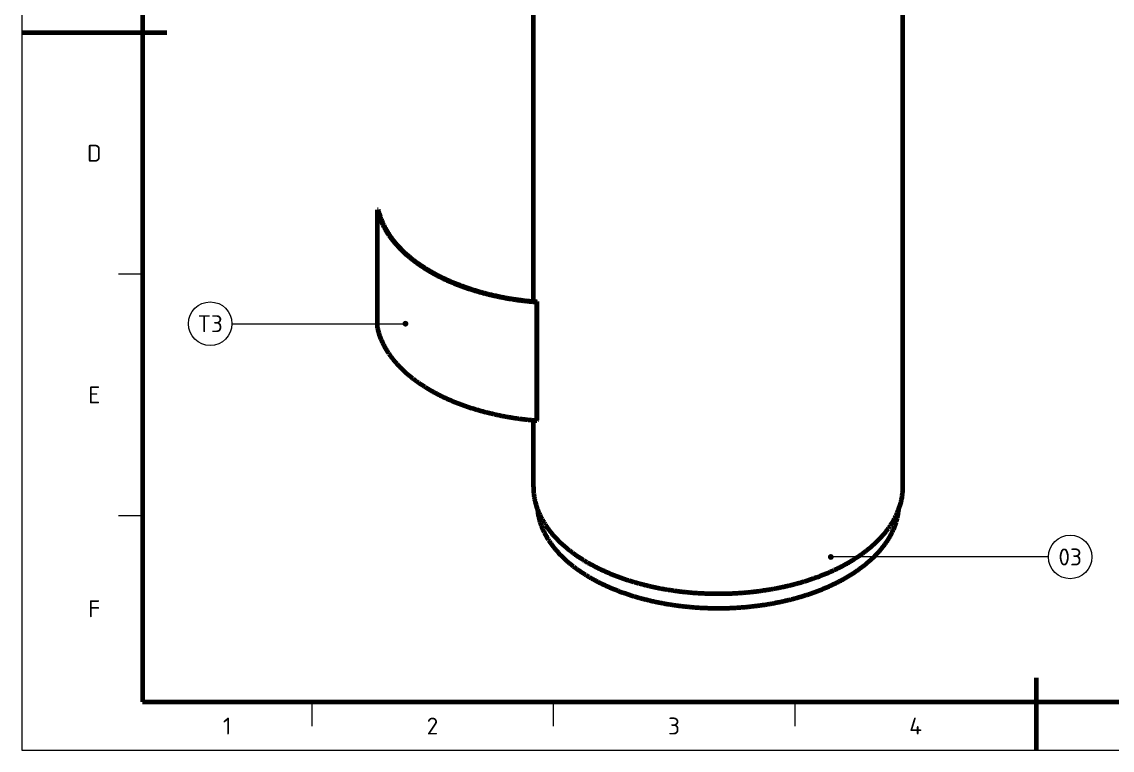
# Model space of a CAD drawing. Header units: millimetres. Extents: x 0 to 420, y 0 to 297.
# Drawn here: x 0 to 225.7, y 0 to 150.7 of the extents above; entities that cross this region are included whole.
import ezdxf
from ezdxf.enums import TextEntityAlignment as Align

# ---------------------------------------------------------------- set-up
doc = ezdxf.new("R2010")
doc.units = ezdxf.units.MM
for name, color, linetype, lineweight in [('01-VISIBLE', 7, 'CONTINUOUS', 70), ('06-TEXTO', 7, 'CONTINUOUS', 25), ('07-RECUADRO', 7, 'CONTINUOUS', 70), ('08-FINA', 5, 'CONTINUOUS', 18)]:
    doc.layers.add(name, color=color, linetype=linetype, lineweight=lineweight)
doc.styles.add('ISO3098', font='isocpeur.ttf')

msp = doc.modelspace()

# ---------------------------------------------------------------- hatches: boundary and pattern name
at = {"layer": '08-FINA'}
h = msp.add_hatch(color=7, dxfattribs=at)
h.dxf.hatch_style = 1
edge = h.paths.add_edge_path()
edge.add_arc((79.41, 88.23), 0.6, 0, 360)
h = msp.add_hatch(color=7, dxfattribs=at)
h.dxf.hatch_style = 1
edge = h.paths.add_edge_path()
edge.add_arc((167.46, 39.97), 0.6, 0, 360)

# ---------------------------------------------------------------- linework, layer by layer
at = {"layer": '01-VISIBLE'}
for p, q in [((105.89, 92.85), (105.89, 183.59)), ((182.39, 54.47), (182.39, 183.59)), ((73.76, 111.78), (73.61, 111.77)), ((73.61, 87.27), (73.61, 111.77)), ((106.65, 92.79), (106.63, 92.7)), ((106.63, 68.21), (106.63, 92.7)), ((106.65, 68.29), (106.65, 92.79)), ((105.89, 54.47), (105.89, 68.27)), ((106.65, 68.29), (106.63, 68.21))]:
    msp.add_line(p, q, dxfattribs=at)
for points in [[(73.61, 111.77), (73.66, 111.57), (73.71, 111.38), (73.76, 111.18), (73.82, 110.99), (73.87, 110.8), (73.93, 110.61), (74, 110.42), (74.06, 110.23), (74.13, 110.04), (74.2, 109.85), (74.27, 109.67), (74.35, 109.48), (74.43, 109.3), (74.51, 109.11), (74.59, 108.93), (74.68, 108.75), (74.77, 108.57), (74.86, 108.39), (74.95, 108.22), (75.04, 108.04), (75.14, 107.86), (75.24, 107.69), (75.34, 107.52), (75.44, 107.34), (75.55, 107.17), (75.65, 107), (75.76, 106.84), (75.87, 106.67), (75.99, 106.5), (76.1, 106.34), (76.22, 106.18), (76.33, 106.01), (76.45, 105.85), (76.57, 105.69), (76.7, 105.54), (76.82, 105.38), (76.95, 105.22), (77.07, 105.07), (77.2, 104.92), (77.33, 104.76), (77.47, 104.61), (77.6, 104.46), (77.73, 104.32), (77.87, 104.17), (78.01, 104.02), (78.15, 103.88), (78.28, 103.74), (78.43, 103.59), (78.57, 103.45), (78.71, 103.31), (78.86, 103.17), (79, 103.04), (79.15, 102.9), (79.3, 102.77), (79.44, 102.63), (79.59, 102.5), (79.75, 102.37), (79.9, 102.24), (80.05, 102.11), (80.2, 101.98), (80.36, 101.85), (80.51, 101.73), (80.67, 101.6), (80.83, 101.48), (80.99, 101.36), (81.15, 101.23), (81.31, 101.11), (81.47, 101), (81.63, 100.88), (81.79, 100.76), (81.95, 100.64), (82.12, 100.53), (82.28, 100.42), (82.45, 100.3), (82.61, 100.19), (82.78, 100.08), (82.95, 99.97), (83.12, 99.86), (83.29, 99.75), (83.46, 99.65), (83.63, 99.54), (83.8, 99.44), (83.97, 99.33), (84.14, 99.23), (84.31, 99.13), (84.48, 99.03), (84.66, 98.93), (84.83, 98.83), (85.01, 98.73), (85.18, 98.63), (85.36, 98.54), (85.53, 98.44), (85.71, 98.35), (85.89, 98.25), (86.06, 98.16), (86.24, 98.07), (86.42, 97.98), (86.6, 97.89), (86.78, 97.8), (86.96, 97.71), (87.14, 97.63), (87.32, 97.54), (87.5, 97.46), (87.68, 97.37), (87.86, 97.29), (88.05, 97.2), (88.23, 97.12), (88.41, 97.04), (88.6, 96.96), (88.78, 96.88), (88.96, 96.8), (89.15, 96.73), (89.33, 96.65), (89.52, 96.57), (89.7, 96.5), (89.89, 96.42), (90.08, 96.35), (90.26, 96.28), (90.45, 96.21), (90.64, 96.13), (90.82, 96.06), (91.01, 95.99), (91.2, 95.93), (91.39, 95.86), (91.58, 95.79), (91.77, 95.72), (91.95, 95.66), (92.14, 95.59), (92.33, 95.53), (92.52, 95.46), (92.71, 95.4), (92.9, 95.34), (93.09, 95.28), (93.29, 95.22), (93.48, 95.16), (93.67, 95.1), (93.86, 95.04), (94.05, 94.98), (94.24, 94.93), (94.43, 94.87), (94.63, 94.81), (94.82, 94.76), (95.01, 94.71), (95.21, 94.65), (95.4, 94.6), (95.59, 94.55), (95.79, 94.5), (95.98, 94.45), (96.17, 94.4), (96.37, 94.35), (96.56, 94.3), (96.76, 94.25), (96.95, 94.2), (97.15, 94.16), (97.34, 94.11), (97.54, 94.07), (97.73, 94.02), (97.93, 93.98), (98.12, 93.94), (98.32, 93.89), (98.51, 93.85), (98.71, 93.81), (98.91, 93.77), (99.1, 93.73), (99.3, 93.69), (99.49, 93.65), (99.69, 93.62), (99.89, 93.58), (100.08, 93.54), (100.28, 93.51), (100.48, 93.47), (100.68, 93.44), (100.87, 93.4), (101.07, 93.37), (101.27, 93.34), (101.47, 93.31), (101.66, 93.28), (101.86, 93.25), (102.06, 93.22), (102.26, 93.19), (102.46, 93.16), (102.65, 93.13), (102.85, 93.1), (103.05, 93.08), (103.25, 93.05), (103.45, 93.02), (103.65, 93), (103.84, 92.98), (104.04, 92.95), (104.24, 92.93), (104.44, 92.91), (104.64, 92.88), (104.84, 92.86), (105.04, 92.84), (105.24, 92.82), (105.44, 92.8), (105.64, 92.79), (105.84, 92.77), (106.04, 92.75), (106.23, 92.73), (106.43, 92.72), (106.63, 92.7)], [(73.76, 111.78), (73.81, 111.58), (73.86, 111.39), (73.91, 111.19), (73.96, 111), (74.02, 110.81), (74.08, 110.62), (74.15, 110.43), (74.21, 110.24), (74.28, 110.05), (74.35, 109.86), (74.42, 109.68), (74.5, 109.49), (74.58, 109.31), (74.66, 109.12), (74.74, 108.94), (74.83, 108.76), (74.92, 108.58), (75.01, 108.4), (75.1, 108.22), (75.2, 108.05), (75.29, 107.87), (75.39, 107.7), (75.49, 107.52), (75.6, 107.35), (75.7, 107.18), (75.81, 107.01), (75.92, 106.84), (76.03, 106.68), (76.14, 106.51), (76.26, 106.35), (76.37, 106.18), (76.49, 106.02), (76.61, 105.86), (76.73, 105.7), (76.86, 105.54), (76.98, 105.39), (77.11, 105.23), (77.23, 105.08), (77.36, 104.93), (77.49, 104.77), (77.63, 104.62), (77.76, 104.47), (77.9, 104.32), (78.03, 104.18), (78.17, 104.03), (78.31, 103.89), (78.45, 103.74), (78.59, 103.6), (78.73, 103.46), (78.88, 103.32), (79.02, 103.18), (79.17, 103.05), (79.31, 102.91), (79.46, 102.78), (79.61, 102.64), (79.76, 102.51), (79.91, 102.38), (80.07, 102.25), (80.22, 102.12), (80.37, 101.99), (80.53, 101.86), (80.68, 101.74), (80.84, 101.61), (81, 101.49), (81.16, 101.37), (81.32, 101.25), (81.48, 101.13), (81.64, 101.01), (81.8, 100.89), (81.96, 100.77), (82.13, 100.66), (82.29, 100.54), (82.46, 100.43), (82.62, 100.32), (82.79, 100.21), (82.96, 100.1), (83.13, 99.99), (83.29, 99.88), (83.46, 99.77), (83.63, 99.66), (83.8, 99.56), (83.97, 99.45), (84.15, 99.35), (84.32, 99.25), (84.49, 99.15), (84.66, 99.05), (84.84, 98.95), (85.01, 98.85), (85.19, 98.75), (85.36, 98.65), (85.54, 98.56), (85.72, 98.46), (85.89, 98.37), (86.07, 98.28), (86.25, 98.18), (86.43, 98.09), (86.61, 98), (86.79, 97.91), (86.96, 97.82), (87.15, 97.74), (87.33, 97.65), (87.51, 97.56), (87.69, 97.48), (87.87, 97.4), (88.05, 97.31), (88.24, 97.23), (88.42, 97.15), (88.6, 97.07), (88.79, 96.99), (88.97, 96.91), (89.15, 96.83), (89.34, 96.75), (89.52, 96.68), (89.71, 96.6), (89.9, 96.53), (90.08, 96.45), (90.27, 96.38), (90.46, 96.31), (90.64, 96.24), (90.83, 96.16), (91.02, 96.09), (91.21, 96.03), (91.39, 95.96), (91.58, 95.89), (91.77, 95.82), (91.96, 95.76), (92.15, 95.69), (92.34, 95.63), (92.53, 95.56), (92.72, 95.5), (92.91, 95.44), (93.1, 95.38), (93.29, 95.31), (93.48, 95.25), (93.68, 95.19), (93.87, 95.14), (94.06, 95.08), (94.25, 95.02), (94.44, 94.96), (94.64, 94.91), (94.83, 94.85), (95.02, 94.8), (95.21, 94.75), (95.41, 94.69), (95.6, 94.64), (95.79, 94.59), (95.99, 94.54), (96.18, 94.49), (96.38, 94.44), (96.57, 94.39), (96.77, 94.34), (96.96, 94.3), (97.16, 94.25), (97.35, 94.2), (97.55, 94.16), (97.74, 94.11), (97.94, 94.07), (98.13, 94.03), (98.33, 93.98), (98.52, 93.94), (98.72, 93.9), (98.92, 93.86), (99.11, 93.82), (99.31, 93.78), (99.51, 93.74), (99.7, 93.71), (99.9, 93.67), (100.1, 93.63), (100.29, 93.6), (100.49, 93.56), (100.69, 93.53), (100.89, 93.49), (101.08, 93.46), (101.28, 93.43), (101.48, 93.4), (101.68, 93.36), (101.88, 93.33), (102.07, 93.3), (102.27, 93.27), (102.47, 93.24), (102.67, 93.22), (102.87, 93.19), (103.07, 93.16), (103.26, 93.14), (103.46, 93.11), (103.66, 93.09), (103.86, 93.06), (104.06, 93.04), (104.26, 93.01), (104.46, 92.99), (104.66, 92.97), (104.86, 92.95), (105.06, 92.93), (105.26, 92.91), (105.46, 92.89), (105.66, 92.87), (105.85, 92.85), (106.05, 92.84), (106.25, 92.82), (106.45, 92.8), (106.65, 92.79)], [(73.61, 87.27), (73.66, 87.08), (73.71, 86.88), (73.76, 86.69), (73.82, 86.5), (73.87, 86.3), (73.93, 86.11), (74, 85.92), (74.06, 85.73), (74.13, 85.55), (74.2, 85.36), (74.27, 85.17), (74.35, 84.99), (74.43, 84.8), (74.51, 84.62), (74.59, 84.44), (74.68, 84.26), (74.77, 84.08), (74.86, 83.9), (74.95, 83.72), (75.04, 83.54), (75.14, 83.37), (75.24, 83.19), (75.34, 83.02), (75.44, 82.85), (75.55, 82.68), (75.65, 82.51), (75.76, 82.34), (75.87, 82.17), (75.99, 82.01), (76.1, 81.84), (76.22, 81.68), (76.33, 81.52), (76.45, 81.36), (76.57, 81.2), (76.7, 81.04), (76.82, 80.88), (76.95, 80.73), (77.07, 80.57), (77.2, 80.42), (77.33, 80.27), (77.47, 80.12), (77.6, 79.97), (77.73, 79.82), (77.87, 79.67), (78.01, 79.53), (78.15, 79.38), (78.28, 79.24), (78.43, 79.1), (78.57, 78.96), (78.71, 78.82), (78.86, 78.68), (79, 78.54), (79.15, 78.41), (79.3, 78.27), (79.44, 78.14), (79.59, 78), (79.75, 77.87), (79.9, 77.74), (80.05, 77.61), (80.2, 77.48), (80.36, 77.36), (80.51, 77.23), (80.67, 77.11), (80.83, 76.98), (80.99, 76.86), (81.15, 76.74), (81.31, 76.62), (81.47, 76.5), (81.63, 76.38), (81.79, 76.27), (81.95, 76.15), (82.12, 76.03), (82.28, 75.92), (82.45, 75.81), (82.61, 75.7), (82.78, 75.58), (82.95, 75.48), (83.12, 75.37), (83.29, 75.26), (83.46, 75.15), (83.63, 75.05), (83.8, 74.94), (83.97, 74.84), (84.14, 74.74), (84.31, 74.63), (84.48, 74.53), (84.66, 74.43), (84.83, 74.33), (85.01, 74.24), (85.18, 74.14), (85.36, 74.04), (85.53, 73.95), (85.71, 73.85), (85.89, 73.76), (86.06, 73.67), (86.24, 73.58), (86.42, 73.49), (86.6, 73.4), (86.78, 73.31), (86.96, 73.22), (87.14, 73.13), (87.32, 73.05), (87.5, 72.96), (87.68, 72.88), (87.86, 72.79), (88.05, 72.71), (88.23, 72.63), (88.41, 72.55), (88.6, 72.47), (88.78, 72.39), (88.96, 72.31), (89.15, 72.23), (89.33, 72.15), (89.52, 72.08), (89.7, 72), (89.89, 71.93), (90.08, 71.86), (90.26, 71.78), (90.45, 71.71), (90.64, 71.64), (90.82, 71.57), (91.01, 71.5), (91.2, 71.43), (91.39, 71.36), (91.58, 71.29), (91.77, 71.23), (91.95, 71.16), (92.14, 71.1), (92.33, 71.03), (92.52, 70.97), (92.71, 70.91), (92.9, 70.84), (93.09, 70.78), (93.29, 70.72), (93.48, 70.66), (93.67, 70.6), (93.86, 70.55), (94.05, 70.49), (94.24, 70.43), (94.43, 70.38), (94.63, 70.32), (94.82, 70.27), (95.01, 70.21), (95.21, 70.16), (95.4, 70.11), (95.59, 70.05), (95.79, 70), (95.98, 69.95), (96.17, 69.9), (96.37, 69.85), (96.56, 69.8), (96.76, 69.76), (96.95, 69.71), (97.15, 69.66), (97.34, 69.62), (97.54, 69.57), (97.73, 69.53), (97.93, 69.48), (98.12, 69.44), (98.32, 69.4), (98.51, 69.36), (98.71, 69.32), (98.91, 69.28), (99.1, 69.24), (99.3, 69.2), (99.49, 69.16), (99.69, 69.12), (99.89, 69.09), (100.08, 69.05), (100.28, 69.01), (100.48, 68.98), (100.68, 68.94), (100.87, 68.91), (101.07, 68.88), (101.27, 68.84), (101.47, 68.81), (101.66, 68.78), (101.86, 68.75), (102.06, 68.72), (102.26, 68.69), (102.46, 68.66), (102.65, 68.64), (102.85, 68.61), (103.05, 68.58), (103.25, 68.55), (103.45, 68.53), (103.65, 68.5), (103.84, 68.48), (104.04, 68.46), (104.24, 68.43), (104.44, 68.41), (104.64, 68.39), (104.84, 68.37), (105.04, 68.35), (105.24, 68.33), (105.44, 68.31), (105.64, 68.29), (105.84, 68.27), (106.04, 68.25), (106.23, 68.24), (106.43, 68.22), (106.63, 68.21)], [(105.89, 54.47), (105.89, 54.26), (105.89, 54.06), (105.9, 53.86), (105.91, 53.66), (105.93, 53.46), (105.94, 53.26), (105.96, 53.07), (105.99, 52.87), (106.01, 52.67), (106.04, 52.47), (106.08, 52.27), (106.11, 52.07), (106.15, 51.88), (106.19, 51.68), (106.24, 51.49), (106.28, 51.29), (106.33, 51.1), (106.39, 50.9), (106.44, 50.71), (106.5, 50.52), (106.56, 50.33), (106.63, 50.14), (106.69, 49.95), (106.76, 49.76), (106.84, 49.58), (106.91, 49.39), (106.99, 49.2), (107.07, 49.02), (107.15, 48.84), (107.23, 48.66), (107.32, 48.48), (107.41, 48.3), (107.5, 48.12), (107.59, 47.94), (107.69, 47.76), (107.79, 47.59), (107.89, 47.42), (107.99, 47.24), (108.09, 47.07), (108.2, 46.9), (108.31, 46.73), (108.42, 46.57), (108.53, 46.4), (108.64, 46.23), (108.76, 46.07), (108.88, 45.91), (108.99, 45.75), (109.11, 45.59), (109.24, 45.43), (109.36, 45.27), (109.49, 45.11), (109.61, 44.96), (109.74, 44.8), (109.87, 44.65), (110, 44.5), (110.13, 44.35), (110.27, 44.2), (110.4, 44.05), (110.54, 43.91), (110.68, 43.76), (110.82, 43.62), (110.96, 43.48), (111.1, 43.33), (111.24, 43.19), (111.39, 43.05), (111.53, 42.92), (111.68, 42.78), (111.83, 42.64), (111.98, 42.51), (112.13, 42.38), (112.28, 42.24), (112.43, 42.11), (112.58, 41.98), (112.74, 41.86), (112.89, 41.73), (113.05, 41.6), (113.2, 41.48), (113.36, 41.35), (113.52, 41.23), (113.68, 41.11), (113.84, 40.99), (114, 40.87), (114.16, 40.75), (114.32, 40.63), (114.49, 40.51), (114.65, 40.4), (114.81, 40.29), (114.98, 40.17), (115.15, 40.06), (115.31, 39.95), (115.48, 39.84), (115.65, 39.73), (115.82, 39.62), (115.99, 39.51), (116.16, 39.41), (116.33, 39.3), (116.5, 39.2), (116.67, 39.1), (116.84, 38.99), (117.01, 38.89), (117.19, 38.79), (117.36, 38.69), (117.54, 38.6), (117.71, 38.5), (117.89, 38.4), (118.06, 38.31), (118.24, 38.21), (118.42, 38.12), (118.6, 38.03), (118.77, 37.93), (118.95, 37.84), (119.13, 37.75), (119.31, 37.66), (119.49, 37.58), (119.67, 37.49), (119.85, 37.4), (120.03, 37.32), (120.22, 37.23), (120.4, 37.15), (120.58, 37.07), (120.76, 36.98), (120.95, 36.9), (121.13, 36.82), (121.31, 36.74), (121.5, 36.66), (121.68, 36.59), (121.87, 36.51), (122.05, 36.43), (122.24, 36.36), (122.43, 36.28), (122.61, 36.21), (122.8, 36.14), (122.99, 36.07), (123.17, 35.99), (123.36, 35.92), (123.55, 35.85), (123.74, 35.78), (123.92, 35.72), (124.11, 35.65), (124.3, 35.58), (124.49, 35.52), (124.68, 35.45), (124.87, 35.39), (125.06, 35.32), (125.25, 35.26), (125.44, 35.2), (125.63, 35.14), (125.82, 35.08), (126.02, 35.02), (126.21, 34.96), (126.4, 34.9), (126.59, 34.84), (126.78, 34.79), (126.97, 34.73), (127.17, 34.67), (127.36, 34.62), (127.55, 34.56), (127.75, 34.51), (127.94, 34.46), (128.13, 34.41), (128.33, 34.36), (128.52, 34.31), (128.72, 34.26), (128.91, 34.21), (129.1, 34.16), (129.3, 34.11), (129.49, 34.06), (129.69, 34.02), (129.88, 33.97), (130.08, 33.93), (130.27, 33.88), (130.47, 33.84), (130.67, 33.8), (130.86, 33.75), (131.06, 33.71), (131.25, 33.67), (131.45, 33.63), (131.65, 33.59), (131.84, 33.55), (132.04, 33.51), (132.24, 33.48), (132.43, 33.44), (132.63, 33.4), (132.83, 33.37), (133.03, 33.33), (133.22, 33.3), (133.42, 33.27), (133.62, 33.23), (133.82, 33.2), (134.01, 33.17), (134.21, 33.14), (134.41, 33.11), (134.61, 33.08), (134.81, 33.05), (135, 33.02), (135.2, 32.99), (135.4, 32.97), (135.6, 32.94), (135.8, 32.91), (136, 32.89), (136.2, 32.86), (136.4, 32.84), (136.59, 32.82), (136.79, 32.79), (136.99, 32.77), (137.19, 32.75), (137.39, 32.73), (137.59, 32.71), (137.79, 32.69), (137.99, 32.67), (138.19, 32.65), (138.39, 32.63), (138.59, 32.62), (138.79, 32.6), (138.99, 32.58), (139.19, 32.57), (139.39, 32.55), (139.59, 32.54), (139.79, 32.52), (139.99, 32.51), (140.19, 32.5), (140.39, 32.49), (140.59, 32.48), (140.79, 32.47), (140.99, 32.46), (141.19, 32.45), (141.39, 32.44), (141.59, 32.43), (141.79, 32.42), (141.99, 32.42), (142.19, 32.41), (142.39, 32.4), (142.59, 32.4), (142.79, 32.4), (142.99, 32.39), (143.19, 32.39), (143.39, 32.39), (143.59, 32.38), (143.79, 32.38), (143.99, 32.38), (144.19, 32.38), (144.39, 32.38), (144.59, 32.38), (144.79, 32.38), (145, 32.39), (145.2, 32.39), (145.4, 32.39), (145.6, 32.4), (145.8, 32.4), (146, 32.41), (146.2, 32.41), (146.4, 32.42), (146.6, 32.43), (146.8, 32.44), (147, 32.44), (147.2, 32.45), (147.4, 32.46), (147.6, 32.47), (147.8, 32.48), (148, 32.49), (148.2, 32.51), (148.4, 32.52), (148.6, 32.53), (148.8, 32.55), (149, 32.56), (149.2, 32.58), (149.4, 32.59), (149.6, 32.61), (149.8, 32.62), (150, 32.64), (150.2, 32.66), (150.4, 32.68), (150.6, 32.7), (150.8, 32.72), (150.99, 32.74), (151.19, 32.76), (151.39, 32.78), (151.59, 32.81), (151.79, 32.83), (151.99, 32.85), (152.19, 32.88), (152.39, 32.9), (152.59, 32.93), (152.79, 32.95), (152.98, 32.98), (153.18, 33.01), (153.38, 33.04), (153.58, 33.07), (153.78, 33.09), (153.98, 33.12), (154.17, 33.16), (154.37, 33.19), (154.57, 33.22), (154.77, 33.25), (154.96, 33.28), (155.16, 33.32), (155.36, 33.35), (155.56, 33.39), (155.75, 33.42), (155.95, 33.46), (156.15, 33.5), (156.34, 33.54), (156.54, 33.58), (156.74, 33.61), (156.93, 33.65), (157.13, 33.69), (157.33, 33.74), (157.52, 33.78), (157.72, 33.82), (157.91, 33.86), (158.11, 33.91), (158.31, 33.95), (158.5, 34), (158.7, 34.04), (158.89, 34.09), (159.09, 34.14), (159.28, 34.19), (159.47, 34.23), (159.67, 34.28), (159.86, 34.33), (160.06, 34.39), (160.25, 34.44), (160.44, 34.49), (160.64, 34.54), (160.83, 34.6), (161.02, 34.65), (161.22, 34.71), (161.41, 34.76), (161.6, 34.82), (161.79, 34.87), (161.98, 34.93), (162.18, 34.99), (162.37, 35.05), (162.56, 35.11), (162.75, 35.17), (162.94, 35.23), (163.13, 35.3), (163.32, 35.36), (163.51, 35.42), (163.7, 35.49), (163.89, 35.55), (164.08, 35.62), (164.27, 35.69), (164.46, 35.76), (164.64, 35.82), (164.83, 35.89), (165.02, 35.96), (165.21, 36.03), (165.39, 36.11), (165.58, 36.18), (165.77, 36.25), (165.95, 36.33), (166.14, 36.4), (166.32, 36.48), (166.51, 36.55), (166.69, 36.63), (166.88, 36.71), (167.06, 36.79), (167.25, 36.87), (167.43, 36.95), (167.61, 37.03), (167.8, 37.11), (167.98, 37.2), (168.16, 37.28), (168.34, 37.37), (168.52, 37.45), (168.7, 37.54), (168.88, 37.63), (169.06, 37.71), (169.24, 37.8), (169.42, 37.89), (169.6, 37.99), (169.78, 38.08), (169.96, 38.17), (170.13, 38.27), (170.31, 38.36), (170.48, 38.46), (170.66, 38.55), (170.84, 38.65), (171.01, 38.75), (171.18, 38.85)], [(171.18, 38.85), (171.36, 38.95), (171.53, 39.05), (171.7, 39.16), (171.88, 39.26), (172.05, 39.37), (172.22, 39.47), (172.39, 39.58), (172.56, 39.69), (172.73, 39.8), (172.9, 39.91), (173.06, 40.02), (173.23, 40.13), (173.4, 40.24), (173.56, 40.36), (173.73, 40.47), (173.89, 40.59), (174.06, 40.71), (174.22, 40.82), (174.38, 40.94), (174.54, 41.07), (174.7, 41.19), (174.86, 41.31), (175.02, 41.43), (175.18, 41.56), (175.33, 41.69), (175.49, 41.81), (175.64, 41.94), (175.8, 42.07), (175.95, 42.2), (176.1, 42.34), (176.25, 42.47), (176.4, 42.6), (176.55, 42.74), (176.7, 42.88), (176.84, 43.02), (176.99, 43.15), (177.13, 43.3), (177.28, 43.44), (177.42, 43.58), (177.56, 43.72), (177.7, 43.87), (177.83, 44.02), (177.97, 44.16), (178.11, 44.31), (178.24, 44.46), (178.37, 44.62), (178.5, 44.77), (178.63, 44.92), (178.76, 45.08), (178.89, 45.24), (179.01, 45.39), (179.13, 45.55), (179.25, 45.71), (179.37, 45.88), (179.49, 46.04), (179.61, 46.2), (179.72, 46.37), (179.84, 46.54), (179.95, 46.7), (180.05, 46.87), (180.16, 47.04), (180.27, 47.22), (180.37, 47.39), (180.47, 47.56), (180.57, 47.74), (180.67, 47.91), (180.76, 48.09), (180.85, 48.27), (180.94, 48.45), (181.03, 48.63), (181.11, 48.82), (181.2, 49), (181.28, 49.18), (181.35, 49.37), (181.43, 49.56), (181.5, 49.74), (181.57, 49.93), (181.64, 50.12), (181.7, 50.31), (181.77, 50.5), (181.83, 50.7), (181.88, 50.89), (181.94, 51.08), (181.99, 51.28), (182.03, 51.47), (182.08, 51.67), (182.12, 51.87), (182.16, 52.06), (182.2, 52.26), (182.23, 52.46), (182.26, 52.66), (182.29, 52.86), (182.31, 53.06), (182.33, 53.26), (182.35, 53.46), (182.36, 53.66), (182.37, 53.86), (182.38, 54.06), (182.38, 54.26), (182.39, 54.47)], [(106.74, 49.82), (106.76, 49.62), (106.79, 49.42), (106.81, 49.22), (106.84, 49.03), (106.88, 48.83), (106.91, 48.63), (106.95, 48.43), (106.99, 48.24), (107.04, 48.04), (107.09, 47.85), (107.14, 47.65), (107.19, 47.46), (107.25, 47.27), (107.31, 47.08), (107.37, 46.89), (107.43, 46.7), (107.5, 46.51), (107.57, 46.32), (107.65, 46.13), (107.72, 45.95), (107.8, 45.76), (107.88, 45.58), (107.96, 45.4), (108.05, 45.22), (108.14, 45.04), (108.23, 44.86), (108.32, 44.68), (108.41, 44.5), (108.51, 44.33), (108.61, 44.15), (108.71, 43.98), (108.82, 43.81), (108.92, 43.64), (109.03, 43.47), (109.14, 43.3), (109.25, 43.13), (109.36, 42.97), (109.48, 42.8), (109.59, 42.64), (109.71, 42.48), (109.83, 42.32), (109.96, 42.16), (110.08, 42), (110.2, 41.85), (110.33, 41.69), (110.46, 41.54), (110.59, 41.38), (110.72, 41.23), (110.85, 41.08), (110.99, 40.93), (111.12, 40.79), (111.26, 40.64), (111.4, 40.49), (111.54, 40.35), (111.68, 40.21), (111.82, 40.07), (111.97, 39.93), (112.11, 39.79), (112.26, 39.65), (112.4, 39.51), (112.55, 39.38), (112.7, 39.24), (112.85, 39.11), (113, 38.98), (113.15, 38.85), (113.31, 38.72), (113.46, 38.59), (113.62, 38.47), (113.77, 38.34), (113.93, 38.21), (114.09, 38.09), (114.25, 37.97), (114.41, 37.85), (114.57, 37.73), (114.73, 37.61), (114.89, 37.49), (115.05, 37.37), (115.22, 37.26), (115.38, 37.14), (115.55, 37.03), (115.71, 36.92), (115.88, 36.81), (116.05, 36.7), (116.21, 36.59), (116.38, 36.48), (116.55, 36.37), (116.72, 36.26), (116.89, 36.16), (117.06, 36.06), (117.24, 35.95), (117.41, 35.85), (117.58, 35.75), (117.76, 35.65), (117.93, 35.55), (118.1, 35.45), (118.28, 35.35), (118.46, 35.26), (118.63, 35.16), (118.81, 35.07), (118.99, 34.97), (119.16, 34.88), (119.34, 34.79), (119.52, 34.7), (119.7, 34.61), (119.88, 34.52), (120.06, 34.43), (120.24, 34.35), (120.42, 34.26), (120.6, 34.18), (120.79, 34.09), (120.97, 34.01), (121.15, 33.92), (121.33, 33.84), (121.52, 33.76), (121.7, 33.68), (121.89, 33.6), (122.07, 33.53), (122.26, 33.45), (122.44, 33.37), (122.63, 33.3), (122.81, 33.22), (123, 33.15), (123.19, 33.07), (123.37, 33), (123.56, 32.93), (123.75, 32.86), (123.93, 32.79), (124.12, 32.72), (124.31, 32.65), (124.5, 32.58), (124.69, 32.52), (124.88, 32.45), (125.07, 32.39), (125.26, 32.32), (125.45, 32.26), (125.64, 32.19), (125.83, 32.13), (126.02, 32.07), (126.21, 32.01), (126.4, 31.95), (126.59, 31.89), (126.79, 31.83), (126.98, 31.78), (127.17, 31.72), (127.36, 31.66), (127.56, 31.61), (127.75, 31.55), (127.94, 31.5), (128.14, 31.45), (128.33, 31.39), (128.52, 31.34), (128.72, 31.29), (128.91, 31.24), (129.1, 31.19), (129.3, 31.14), (129.49, 31.09), (129.69, 31.05), (129.88, 31), (130.08, 30.95), (130.27, 30.91), (130.47, 30.86), (130.67, 30.82), (130.86, 30.78), (131.06, 30.73), (131.25, 30.69), (131.45, 30.65), (131.65, 30.61), (131.84, 30.57), (132.04, 30.53), (132.24, 30.49), (132.43, 30.46), (132.63, 30.42), (132.83, 30.38), (133.02, 30.35), (133.22, 30.31), (133.42, 30.28), (133.62, 30.24), (133.81, 30.21), (134.01, 30.18), (134.21, 30.15), (134.41, 30.12), (134.61, 30.09), (134.8, 30.06), (135, 30.03), (135.2, 30), (135.4, 29.97), (135.6, 29.94), (135.8, 29.92), (136, 29.89), (136.19, 29.87), (136.39, 29.84), (136.59, 29.82), (136.79, 29.79), (136.99, 29.77), (137.19, 29.75), (137.39, 29.73), (137.59, 29.71), (137.79, 29.69), (137.99, 29.67), (138.19, 29.65), (138.39, 29.63), (138.59, 29.61), (138.79, 29.59), (138.99, 29.58), (139.19, 29.56), (139.39, 29.55), (139.59, 29.53), (139.79, 29.52), (139.99, 29.51), (140.19, 29.49), (140.39, 29.48), (140.59, 29.47), (140.79, 29.46), (140.99, 29.45), (141.19, 29.44), (141.39, 29.43), (141.59, 29.42), (141.79, 29.42), (141.99, 29.41), (142.19, 29.4), (142.39, 29.4), (142.59, 29.39), (142.79, 29.39), (142.99, 29.38), (143.19, 29.38), (143.39, 29.38), (143.59, 29.38), (143.79, 29.37), (143.99, 29.37), (144.19, 29.37), (144.39, 29.37), (144.6, 29.37), (144.8, 29.38), (145, 29.38), (145.2, 29.38), (145.4, 29.39), (145.6, 29.39), (145.8, 29.39), (146, 29.4), (146.2, 29.41), (146.4, 29.41), (146.6, 29.42), (146.8, 29.43), (147, 29.44), (147.2, 29.45), (147.4, 29.46), (147.6, 29.47), (147.8, 29.48), (148, 29.49), (148.2, 29.5), (148.4, 29.51), (148.6, 29.53), (148.8, 29.54), (149, 29.56), (149.2, 29.57), (149.4, 29.59), (149.6, 29.6), (149.8, 29.62), (150, 29.64), (150.2, 29.66), (150.4, 29.68), (150.6, 29.7), (150.8, 29.72), (151, 29.74), (151.2, 29.76), (151.4, 29.78), (151.6, 29.81), (151.79, 29.83), (151.99, 29.85), (152.19, 29.88), (152.39, 29.91), (152.59, 29.93), (152.79, 29.96), (152.99, 29.99), (153.19, 30.01), (153.38, 30.04), (153.58, 30.07), (153.78, 30.1), (153.98, 30.13), (154.18, 30.16), (154.38, 30.2), (154.57, 30.23), (154.77, 30.26), (154.97, 30.3), (155.17, 30.33), (155.36, 30.37), (155.56, 30.4), (155.76, 30.44), (155.95, 30.48), (156.15, 30.52), (156.35, 30.55), (156.54, 30.59), (156.74, 30.63), (156.94, 30.68), (157.13, 30.72), (157.33, 30.76), (157.53, 30.8), (157.72, 30.85), (157.92, 30.89), (158.11, 30.94), (158.31, 30.98), (158.5, 31.03), (158.7, 31.07), (158.89, 31.12), (159.09, 31.17), (159.28, 31.22), (159.47, 31.27), (159.67, 31.32), (159.86, 31.37), (160.06, 31.42), (160.25, 31.48), (160.44, 31.53), (160.64, 31.58), (160.83, 31.64), (161.02, 31.7), (161.21, 31.75), (161.41, 31.81), (161.6, 31.87), (161.79, 31.93), (161.98, 31.99), (162.17, 32.05), (162.36, 32.11), (162.55, 32.17), (162.74, 32.23), (162.93, 32.29), (163.12, 32.36), (163.31, 32.42), (163.5, 32.49), (163.69, 32.56), (163.88, 32.62), (164.07, 32.69), (164.26, 32.76), (164.45, 32.83), (164.63, 32.9), (164.82, 32.97), (165.01, 33.04), (165.2, 33.12), (165.38, 33.19), (165.57, 33.26), (165.75, 33.34), (165.94, 33.42), (166.12, 33.49), (166.31, 33.57), (166.49, 33.65), (166.68, 33.73), (166.86, 33.81), (167.04, 33.89), (167.23, 33.97), (167.41, 34.06), (167.59, 34.14), (167.77, 34.22), (167.95, 34.31), (168.14, 34.4), (168.32, 34.48), (168.5, 34.57), (168.68, 34.66), (168.85, 34.75), (169.03, 34.84), (169.21, 34.94), (169.39, 35.03), (169.57, 35.12), (169.74, 35.22), (169.92, 35.31), (170.09, 35.41), (170.27, 35.51), (170.44, 35.61), (170.62, 35.71)], [(170.62, 35.71), (170.79, 35.81), (170.97, 35.91), (171.14, 36.01), (171.31, 36.12), (171.48, 36.22), (171.65, 36.33), (171.82, 36.44), (171.99, 36.54), (172.16, 36.65), (172.33, 36.76), (172.5, 36.88), (172.67, 36.99), (172.83, 37.1), (173, 37.22), (173.16, 37.33), (173.33, 37.45), (173.49, 37.57), (173.65, 37.69), (173.81, 37.81), (173.97, 37.93), (174.13, 38.05), (174.29, 38.17), (174.45, 38.3), (174.61, 38.43), (174.76, 38.55), (174.92, 38.68), (175.07, 38.81), (175.23, 38.94), (175.38, 39.07), (175.53, 39.21), (175.68, 39.34), (175.83, 39.48), (175.98, 39.61), (176.12, 39.75), (176.27, 39.89), (176.41, 40.03), (176.56, 40.17), (176.7, 40.32), (176.84, 40.46), (176.98, 40.6), (177.12, 40.75), (177.25, 40.9), (177.39, 41.05), (177.52, 41.2), (177.66, 41.35), (177.79, 41.5), (177.92, 41.66), (178.04, 41.81), (178.17, 41.97), (178.29, 42.13), (178.42, 42.29), (178.54, 42.45), (178.66, 42.61), (178.78, 42.78), (178.89, 42.94), (179.01, 43.11), (179.12, 43.27), (179.23, 43.44), (179.34, 43.61), (179.44, 43.78), (179.55, 43.96), (179.65, 44.13), (179.75, 44.3), (179.85, 44.48), (179.94, 44.66), (180.04, 44.84), (180.13, 45.02), (180.21, 45.2), (180.3, 45.38), (180.38, 45.56), (180.47, 45.75), (180.55, 45.93), (180.62, 46.12), (180.7, 46.31), (180.77, 46.49), (180.83, 46.68), (180.9, 46.87), (180.96, 47.07), (181.02, 47.26), (181.08, 47.45), (181.13, 47.64), (181.19, 47.84), (181.23, 48.03), (181.28, 48.23), (181.32, 48.43), (181.36, 48.63), (181.4, 48.82), (181.43, 49.02), (181.46, 49.22), (181.49, 49.42), (181.51, 49.62), (181.53, 49.82)]]:
    msp.add_lwpolyline(points, dxfattribs=at)
at = {"layer": '07-RECUADRO'}
for p, q in [((0, 148.5), (30, 148.5)), ((210, 0), (210, 15))]:
    msp.add_line(p, q, dxfattribs=at)
msp.add_lwpolyline([(25, 10), (410, 10), (410, 287), (25, 287)], close=True, dxfattribs=at)
at = {"layer": '08-FINA'}
for p, q in [((25, 98.5), (20, 98.5)), ((43.5, 88.23), (79.41, 88.23)), ((25, 48.5), (20, 48.5)), ((212.5, 39.97), (167.46, 39.97)), ((60, 10), (60, 5)), ((110, 10), (110, 5)), ((160, 10), (160, 5))]:
    msp.add_line(p, q, dxfattribs=at)
msp.add_lwpolyline([(0, 0), (420, 0), (420, 297), (0, 297)], close=True, dxfattribs=at)
for centre in [(39, 88.23), (217, 39.97)]:
    msp.add_circle(centre, 4.5, dxfattribs=at)

# ---------------------------------------------------------------- texts
at = {"layer": '06-TEXTO', "style": 'ISO3098'}
for s, p in [('D', (15, 123.5)), ('T3', (39, 88.23)), ('E', (15, 73.5)), ('03', (217, 39.97)), ('F', (15, 29.25)), ('1', (42.5, 5)), ('2', (85, 5)), ('3', (135, 5)), ('4', (185, 5))]:
    msp.add_text(s, height=3.5, dxfattribs=at).set_placement(p, align=Align.MIDDLE_CENTER)

doc.saveas('drawing.dxf')
